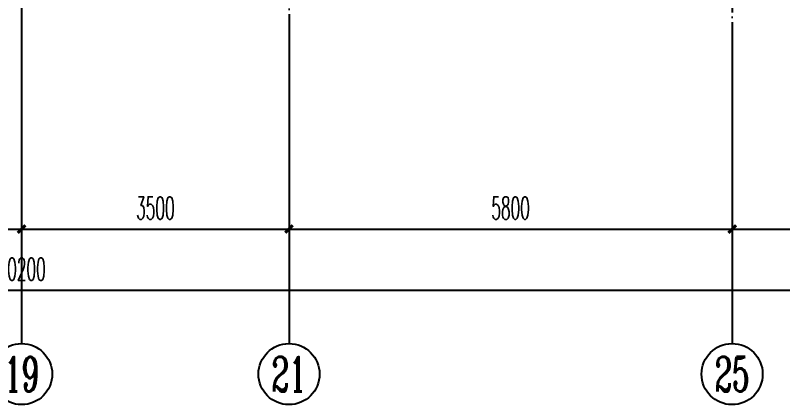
# Model space of a CAD drawing. Extents: x 27938 to 1507990, y 110129 to 923079.
# Drawn here: x 852835 to 862878, y 357024 to 362123 of the extents above; entities that cross this region are included whole.
import ezdxf
from ezdxf.enums import TextEntityAlignment as Align

# ---------------------------------------------------------------- set-up
doc = ezdxf.new("R2010")
doc.units = 0
doc.header["$LTSCALE"] = 1000
doc.header["$MEASUREMENT"] = 0
doc.linetypes.add('DOTE', pattern=[2.42, 2, -0.2, 0.02, -0.2])
for name, color, linetype in [('AXIS', 3, 'Continuous'), ('AXIS_TEXT', 7, 'Continuous'), ('DOTE', 1, 'Continuous')]:
    doc.layers.add(name, color=color, linetype=linetype)
doc.styles.add('_TCH_AXIS', font='COMPLEX', dxfattribs={"bigfont": 'GBCBIG'})
doc.styles.add('_TCH_DIM_T3', font='SIMPLEX.shx', dxfattribs={"width": 0.494118, "bigfont": 'GBCBIG.shx'})
doc.styles.add('COMPLEX', font='COMPLEX')
doc.dimstyles.new('_TCH_ARCH&&100', dxfattribs={"dimtxt": 297.5, "dimasz": 100, "dimexe": 250, "dimexo": 300, "dimgap": 126.25, "dimtad": 1, "dimdec": 0, "dimzin": 0, "dimdsep": 46, "dimtxsty": '_TCH_DIM_T3', "dimblk": 'ARCHTICK', "dimcen": 0.09, "dimclrt": 4, "dimazin": 2, "dimtfac": 1, "dimtdec": 0, "dimtix": 1, "dimtmove": 2, "dimatfit": 3, "dimfxl": 100, "dimtolj": 1, "dimtzin": 0, "dimarcsym": 0})

# ---------------------------------------------------------------- blocks, each defined once
blk = doc.blocks.new('GDGDGDSDA')
at = {"layer": 'DOTE', "color": 0, "linetype": 'DOTE', "ltscale": 0.3}
for p, q in [((444335, 376108), (444335, 359558)), ((453635, 370658), (453635, 359558)), ((447835, 367858), (447835, 359558))]:
    blk.add_line(p, q, dxfattribs=at)
blk = doc.blocks.new('_ArchTick')
at = {"color": 0, "linetype": 'ByBlock', "const_width": 0.4}
blk.add_lwpolyline([(-0.5, -0.5), (0.5, 0.5)], dxfattribs=at)
blk = doc.blocks.new('*D1109')
at = {"layer": 'AXIS', "color": 0, "lineweight": -2}
for p, q in [((862217, 361524), (862217, 359074)), ((865417, 361524), (865417, 359074)), ((862217, 359324), (865417, 359324))]:
    blk.add_line(p, q, dxfattribs=at)
at = {"layer": 'Defpoints', "color": 0}
for p in [(862217, 361824), (865417, 361824), (865417, 359324)]:
    blk.add_point(p, dxfattribs=at)
at = {"layer": 'AXIS', "color": 0, "lineweight": -2, "xscale": 100, "yscale": 100, "zscale": 100, "rotation": 180}
blk.add_blockref('_ArchTick', (862217, 359324), dxfattribs=at)
at = {"layer": 'AXIS', "color": 0, "lineweight": -2, "xscale": 100, "yscale": 100, "zscale": 100}
blk.add_blockref('_ArchTick', (865417, 359324), dxfattribs=at)
at = {"layer": 'AXIS', "color": 4, "insert": (863817, 359599), "char_height": 297.5, "attachment_point": 5, "style": '_TCH_DIM_T3'}
blk.add_mtext('\\A1;3200', dxfattribs=at)
blk = doc.blocks.new('*D1110')
at = {"layer": 'AXIS', "color": 0, "lineweight": -2}
for p, q in [((856417, 361524), (856417, 359074)), ((862217, 361524), (862217, 359074)), ((856417, 359324), (862217, 359324))]:
    blk.add_line(p, q, dxfattribs=at)
at = {"layer": 'Defpoints', "color": 0}
for p in [(856417, 361824), (862217, 361824), (862217, 359324)]:
    blk.add_point(p, dxfattribs=at)
at = {"layer": 'AXIS', "color": 0, "lineweight": -2, "xscale": 100, "yscale": 100, "zscale": 100, "rotation": 180}
blk.add_blockref('_ArchTick', (856417, 359324), dxfattribs=at)
at = {"layer": 'AXIS', "color": 0, "lineweight": -2, "xscale": 100, "yscale": 100, "zscale": 100}
blk.add_blockref('_ArchTick', (862217, 359324), dxfattribs=at)
at = {"layer": 'AXIS', "color": 4, "insert": (859317, 359599), "char_height": 297.5, "attachment_point": 5, "style": '_TCH_DIM_T3'}
blk.add_mtext('\\A1;5800', dxfattribs=at)
blk = doc.blocks.new('*D1111')
at = {"layer": 'AXIS', "color": 0, "lineweight": -2}
for p, q in [((852917, 361524), (852917, 359074)), ((856417, 361524), (856417, 359074)), ((852917, 359324), (856417, 359324))]:
    blk.add_line(p, q, dxfattribs=at)
at = {"layer": 'Defpoints', "color": 0}
for p in [(852917, 361824), (856417, 361824), (856417, 359324)]:
    blk.add_point(p, dxfattribs=at)
at = {"layer": 'AXIS', "color": 0, "lineweight": -2, "xscale": 100, "yscale": 100, "zscale": 100, "rotation": 180}
blk.add_blockref('_ArchTick', (852917, 359324), dxfattribs=at)
at = {"layer": 'AXIS', "color": 0, "lineweight": -2, "xscale": 100, "yscale": 100, "zscale": 100}
blk.add_blockref('_ArchTick', (856417, 359324), dxfattribs=at)
at = {"layer": 'AXIS', "color": 4, "insert": (854667, 359599), "char_height": 297.5, "attachment_point": 5, "style": '_TCH_DIM_T3'}
blk.add_mtext('\\A1;3500', dxfattribs=at)
blk = doc.blocks.new('*D1118')
at = {"layer": 'AXIS', "color": 0, "lineweight": -2}
for p, q in [((849417, 361524), (849417, 359074)), ((852917, 361524), (852917, 359074)), ((849417, 359324), (852917, 359324))]:
    blk.add_line(p, q, dxfattribs=at)
at = {"layer": 'Defpoints', "color": 0}
for p in [(849417, 361824), (852917, 361824), (852917, 359324)]:
    blk.add_point(p, dxfattribs=at)
at = {"layer": 'AXIS', "color": 0, "lineweight": -2, "xscale": 100, "yscale": 100, "zscale": 100, "rotation": 180}
blk.add_blockref('_ArchTick', (849417, 359324), dxfattribs=at)
at = {"layer": 'AXIS', "color": 0, "lineweight": -2, "xscale": 100, "yscale": 100, "zscale": 100}
blk.add_blockref('_ArchTick', (852917, 359324), dxfattribs=at)
at = {"layer": 'AXIS', "color": 4, "insert": (851167, 359599), "char_height": 297.5, "attachment_point": 5, "style": '_TCH_DIM_T3'}
blk.add_mtext('\\A1;3500', dxfattribs=at)
blk = doc.blocks.new('*D1119')
at = {"layer": 'AXIS', "color": 0, "lineweight": -2}
for p, q in [((827817, 361524), (827817, 358274)), ((878017, 361524), (878017, 358274)), ((827817, 358524), (878017, 358524))]:
    blk.add_line(p, q, dxfattribs=at)
at = {"layer": 'Defpoints', "color": 0}
for p in [(827817, 361824), (878017, 361824), (878017, 358524)]:
    blk.add_point(p, dxfattribs=at)
at = {"layer": 'AXIS', "color": 0, "lineweight": -2, "xscale": 100, "yscale": 100, "zscale": 100, "rotation": 180}
blk.add_blockref('_ArchTick', (827817, 358524), dxfattribs=at)
at = {"layer": 'AXIS', "color": 0, "lineweight": -2, "xscale": 100, "yscale": 100, "zscale": 100}
blk.add_blockref('_ArchTick', (878017, 358524), dxfattribs=at)
at = {"layer": 'AXIS', "color": 4, "insert": (852917, 358799), "char_height": 297.5, "attachment_point": 5, "style": '_TCH_DIM_T3'}
blk.add_mtext('\\A1;50200', dxfattribs=at)
blk = doc.blocks.new('_AXISO')
at = {"color": 0}
blk.add_circle((0, 0), 0.5, dxfattribs=at)
at = {"layer": 'AXIS_TEXT', "color": 0, "style": 'COMPLEX', "width": 1.041667}
blk.add_attdef('A', text='', height=0.56, dxfattribs=at).set_placement((-0.25, -0.28), (0.25, -0.28), align=Align.FIT)

msp = doc.modelspace()

# ---------------------------------------------------------------- linework, layer by layer
at = {"layer": 'AXIS', "color": 8}
for p, q in [((852916.6, 361823.7), (852916.6, 357823.7)), ((856416.6, 361823.7), (856416.6, 357823.7)), ((862216.6, 361823.8), (862216.6, 357823.8))]:
    msp.add_line(p, q, dxfattribs=at)

# ---------------------------------------------------------------- block references
ref = msp.add_blockref('_AXISO', (852916.6, 357423.7), dxfattribs=dict(at, xscale=800, yscale=800, zscale=800))
ref.add_attrib('A', '19', dxfattribs={"layer": 'AXIS_TEXT', "color": 8, "ltscale": 0.5, "height": 452.55, "style": '_TCH_AXIS', "width": 0.724138}).set_placement((852690.3, 357197.4), (853142.8, 357197.4), align=Align.FIT)
ref = msp.add_blockref('_AXISO', (856416.6, 357423.7), dxfattribs=dict(at, xscale=800, yscale=800, zscale=800))
ref.add_attrib('A', '21', dxfattribs={"layer": 'AXIS_TEXT', "color": 8, "ltscale": 0.5, "height": 452.55, "style": '_TCH_AXIS', "width": 0.724138}).set_placement((856190.3, 357197.4), (856642.8, 357197.4), align=Align.FIT)
ref = msp.add_blockref('_AXISO', (862216.6, 357423.8), dxfattribs=dict(at, xscale=800, yscale=800, zscale=800))
ref.add_attrib('A', '25', dxfattribs={"layer": 'AXIS_TEXT', "color": 8, "ltscale": 0.5, "height": 452.55, "style": '_TCH_AXIS', "width": 0.617647}).set_placement((861990.3, 357197.5), (862442.8, 357197.5), align=Align.FIT)
at = {"layer": 'DOTE', "color": 169}
msp.add_blockref('GDGDGDSDA', (408581.8, 2265.4), dxfattribs=at)

# ---------------------------------------------------------------- dimensions: what is measured, and where the dimension line sits
at = {"layer": 'AXIS', "color": 8}
for p1, p2, distance, picture, middle in [((827816.6, 361823.7), (878016.6, 361823.7), -3300, '*D1119', (852916.6, 358798.7)), ((849416.6, 361823.7), (852916.6, 361823.7), -2500, '*D1118', (851166.6, 359598.7)), ((852916.6, 361823.7), (856416.6, 361823.7), -2500, '*D1111', (854666.6, 359598.7)), ((856416.6, 361823.7), (862216.6, 361823.7), -2500, '*D1110', (859316.6, 359598.7)), ((862216.6, 361823.7), (865416.6, 361823.7), -2500, '*D1109', (863816.6, 359598.7))]:
    dim = msp.add_aligned_dim(p1=p1, p2=p2, distance=distance, dimstyle='_TCH_ARCH&&100', dxfattribs=at)
    dim.commit()
    dim.dimension.update_dxf_attribs({"geometry": picture, "text_midpoint": middle})

doc.saveas('drawing.dxf')
